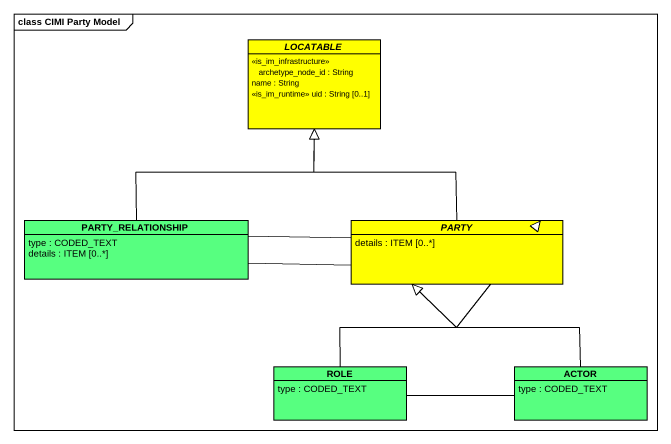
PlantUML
@startuml
mainframe class CIMI Party Model
hide circle
hide empty members
abstract class LOCATABLE #FFFF00 {
  <<is_im_infrastructure>> archetype_node_id : String
  name : String
  <<is_im_runtime>> uid : String [0..1]
}
class PARTY_RELATIONSHIP #57FF80 {
  type : CODED_TEXT
  details : ITEM [0..*]
}
abstract class PARTY #FFFF00 {
  details : ITEM [0..*]
}
class ROLE #57FF80 {
  type : CODED_TEXT
}
class "ACTOR" as ACTOR_ #57FF80 {
  type : CODED_TEXT
}
PARTY_RELATIONSHIP -up-|> LOCATABLE
PARTY_RELATIONSHIP -right- PARTY
PARTY -up-|> LOCATABLE
PARTY -left- PARTY_RELATIONSHIP
ROLE -up-|> PARTY
ACTOR_ -up-|> PARTY
ACTOR_ -left- ROLE
@enduml
